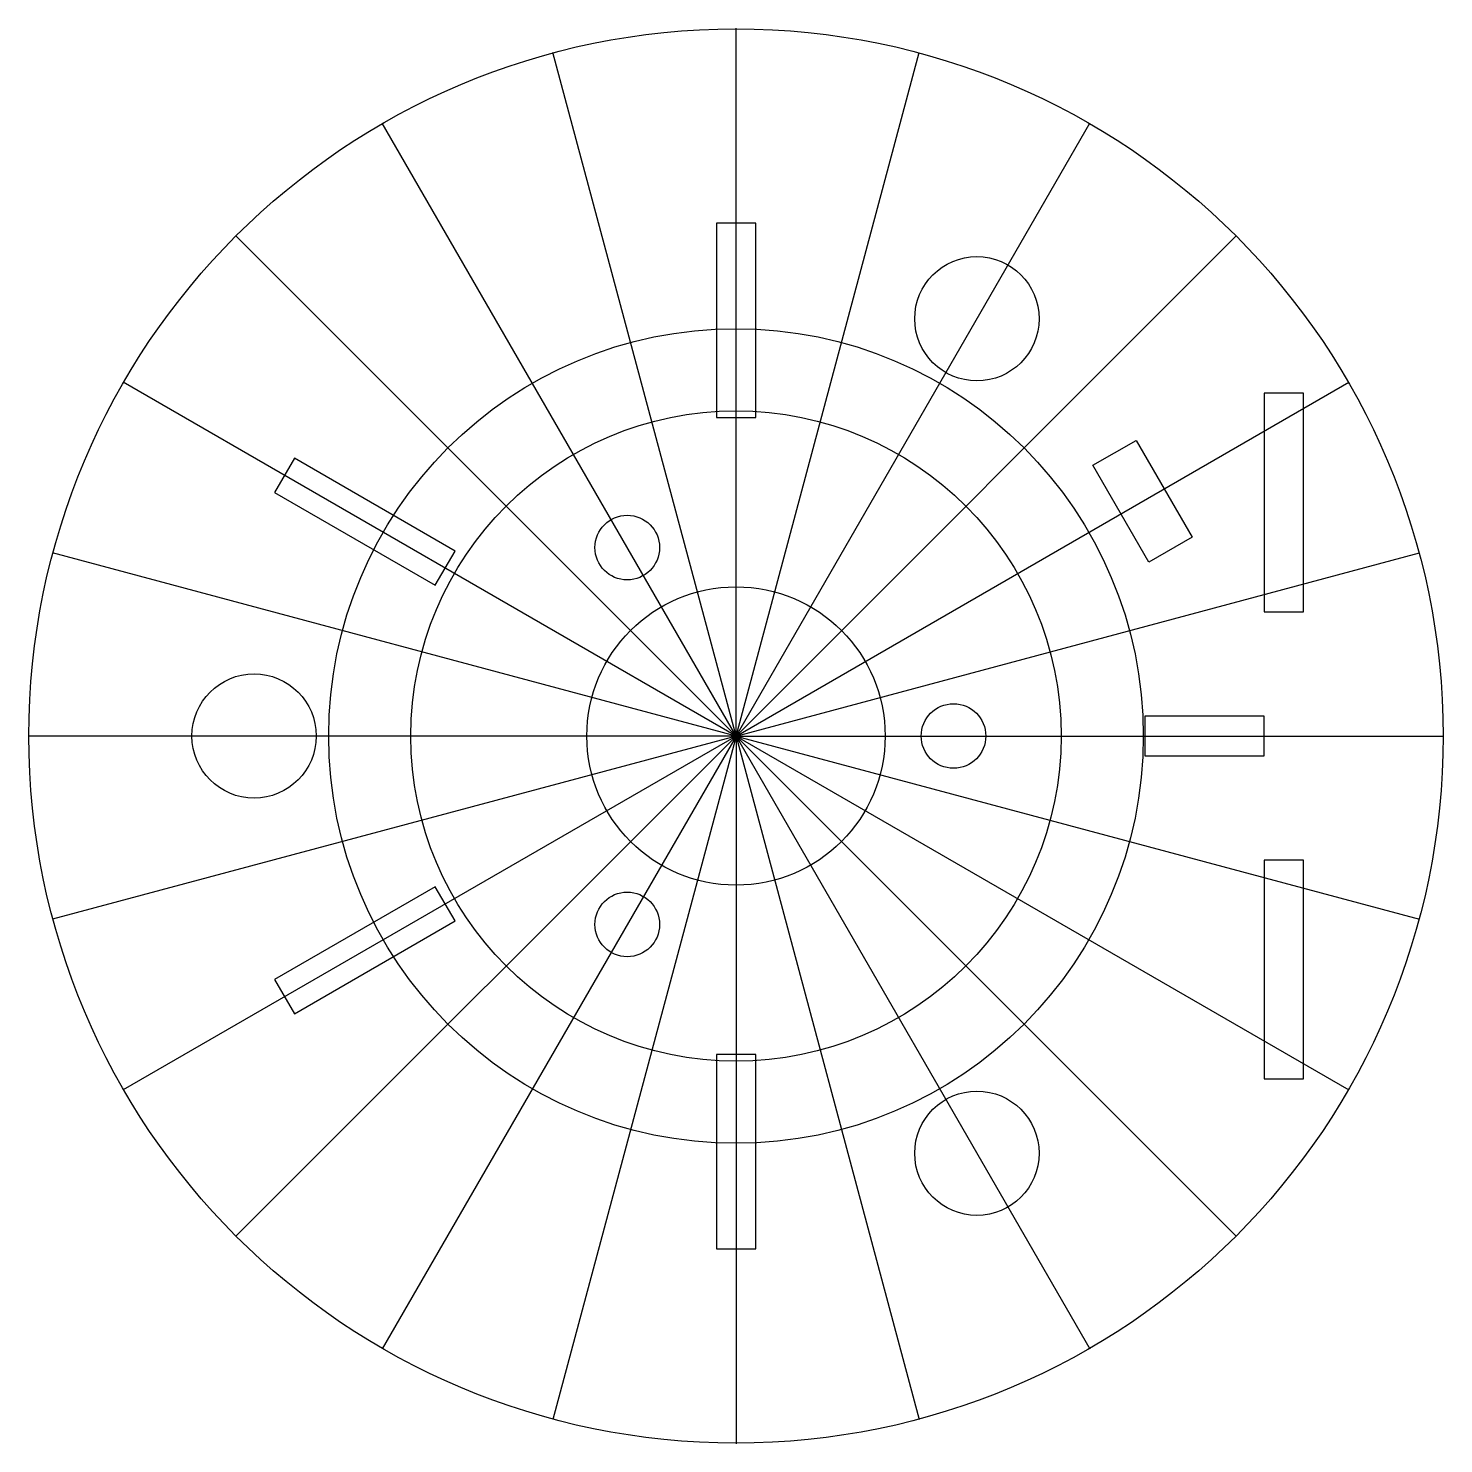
# Model space of a CAD drawing. Header units: millimetres. Extents: x -57 to 57, y -57 to 57.
import ezdxf

# ---------------------------------------------------------------- set-up
doc = ezdxf.new("R2010")
doc.units = ezdxf.units.MM
doc.layers.get('0').update_dxf_attribs({"linetype": 'CONTINUOUS'})

msp = doc.modelspace()

# ---------------------------------------------------------------- linework, layer by layer
for q in [(0, 56.94), (-14.74, 55), (14.74, 55), (-28.47, 49.31), (28.47, 49.31), (-40.26, 40.26), (40.26, 40.26), (49.31, 28.47), (-49.31, 28.47), (-55, 14.74), (55, 14.74), (0, -56.94), (14.74, -55), (28.47, -49.31), (40.26, -40.26), (49.31, -28.47), (55, -14.74), (56.94, 0), (-56.94, 0), (-55, -14.74), (-49.31, -28.47), (-40.26, -40.26), (-28.47, -49.31), (-14.74, -55)]:
    msp.add_line((0, 0), q)
for points in [[(1.59, 41.25), (-1.58, 41.25), (-1.58, 25.63), (1.59, 25.63)], [(42.48, 10), (45.65, 10), (45.65, 27.57), (42.48, 27.57)], [(32.19, 23.78), (36.69, 15.99), (33.22, 13.99), (28.72, 21.78)], [(-22.6, 14.88), (-35.53, 22.35), (-37.12, 19.6), (-24.19, 12.13)], [(32.88, 1.59), (32.88, -1.59), (42.48, -1.59), (42.48, 1.59)], [(42.48, -10), (42.48, -27.57), (45.65, -27.57), (45.65, -10)], [(-37.12, -19.6), (-35.53, -22.35), (-22.6, -14.88), (-24.19, -12.13)], [(-1.58, -25.63), (-1.58, -41.25), (1.59, -41.25), (1.59, -25.63)]]:
    msp.add_lwpolyline(points, close=True)
for centre, radius in [((0, 0), 56.89), ((19.38, 33.57), 5), ((0, 0), 32.77), ((0, 0), 26.16), ((-8.75, 15.16), 2.6), ((0, 0), 12), ((-38.77, 0), 5), ((17.5, 0), 2.6), ((-8.75, -15.16), 2.6), ((19.38, -33.57), 5)]:
    msp.add_circle(centre, radius)

doc.saveas('drawing.dxf')
